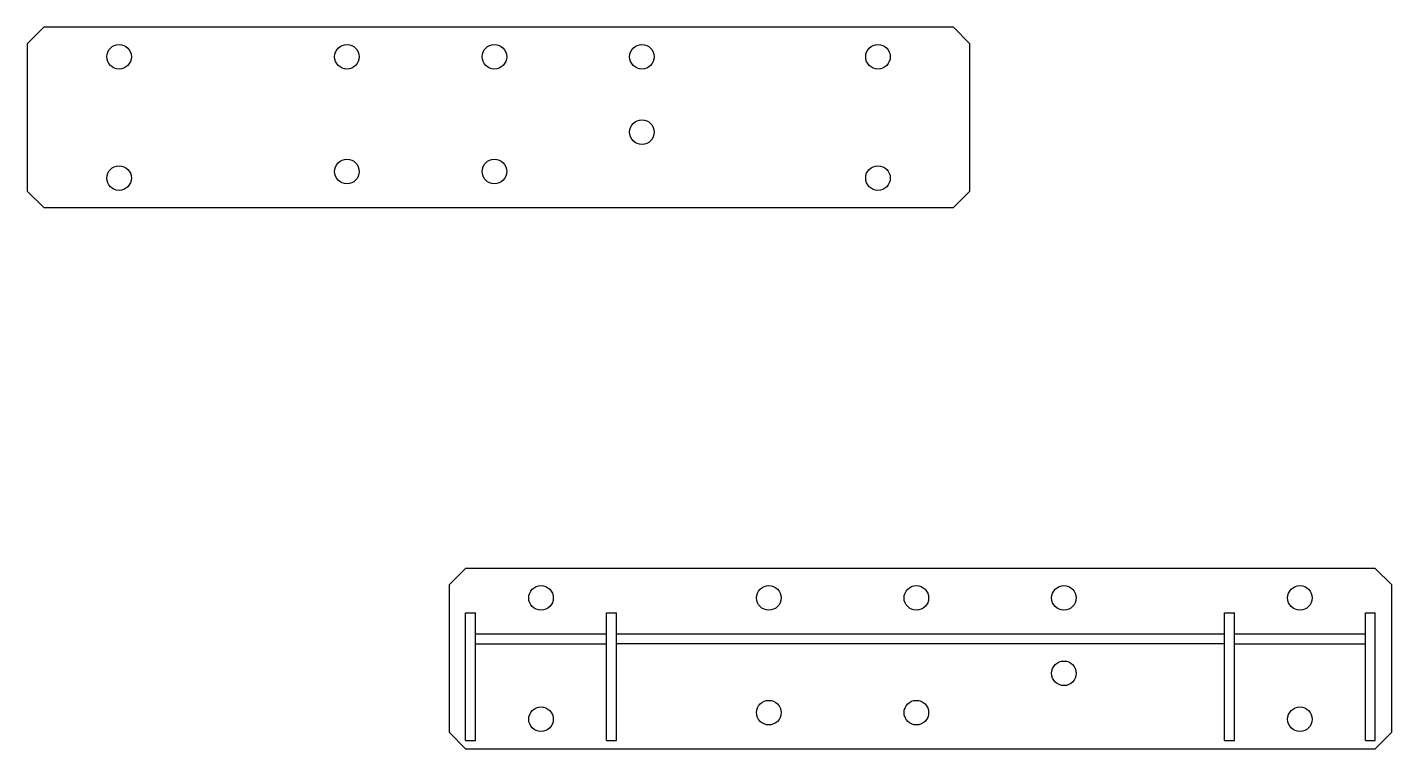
# Model space of a CAD drawing. Extents: x 0 to 1322, y -118 to 322.
# Drawn here: x 490 to 1322, y -118 to 322 of the extents above; entities that cross this region are included whole.
import ezdxf

# ---------------------------------------------------------------- set-up
doc = ezdxf.new("R2010")
doc.units = 0
doc.linetypes.add('SLD-CONTINUA', pattern=[0])
doc.layers.get('0').update_dxf_attribs({"linetype": 'CONTINUOUS'})
doc.layers.add('MARCADO', color=5, linetype='CONTINUOUS')

msp = doc.modelspace()

# ---------------------------------------------------------------- linework, layer by layer
at = {"color": 7, "linetype": 'SLD-CONTINUA'}
for p, q in [((500.07613782, 322.04325601), (490.07614735, 312.0432581)), ((1055.07614497, 322.04325601), (500.07613782, 322.04325601)), ((1065.07613543, 312.0432581), (1055.07614497, 322.04325601)), ((490.07614735, 312.0432581), (490.07614735, 222.04325452)), ((1065.07613543, 222.04325452), (1065.07613543, 312.0432581)), ((490.07614735, 222.04325452), (500.07613782, 212.04325661)), ((1055.07614497, 212.04325661), (1065.07613543, 222.04325452)), ((500.07613782, 212.04325661), (1055.07614497, 212.04325661)), ((757.49866591, -8.11711012), (747.49867545, -18.11710803)), ((843.49867628, -8.11711012), (757.49866591, -8.11711012)), ((1220.49866543, -8.11711012), (843.49867628, -8.11711012)), ((1312.49867306, -8.11711012), (1220.49866543, -8.11711012)), ((1322.49866353, -18.11710803), (1312.49867306, -8.11711012)), ((747.49867545, -18.11710803), (747.49867545, -108.11711161)), ((1322.49866353, -108.11711161), (1322.49866353, -18.11710803)), ((747.49867545, -108.11711161), (757.49866591, -118.11710952)), ((1312.49867306, -118.11710952), (1322.49866353, -108.11711161)), ((757.49866591, -118.11710952), (1312.49867306, -118.11710952))]:
    msp.add_line(p, q, dxfattribs=at)
for centre in [(546.07614139, 304.04325631), (685.07614139, 304.04325631), (775.07614139, 304.04325631), (865.07614139, 304.04325631), (1009.07614139, 304.04325631), (865.07614139, 258.04325631), (685.07614139, 234.04325631), (775.07614139, 234.04325631), (546.07614139, 230.04325631), (1009.07614139, 230.04325631), (803.49866949, -26.11710982), (942.49866949, -26.11710982), (1032.49866949, -26.11710982), (1122.49866949, -26.11710982), (1266.49866949, -26.11710982), (1122.49866949, -72.11710982), (942.49866949, -96.11710982), (1032.49866949, -96.11710982), (803.49866949, -100.11710982), (1266.49866949, -100.11710982)]:
    msp.add_circle(centre, 7.5, dxfattribs=at)
at = {"layer": 'MARCADO', "linetype": 'SLD-CONTINUA'}
for p, q in [((757.49866591, -113.11711056), (757.49866591, -35.11710895)), ((763.49867807, -113.11711056), (763.49867807, -35.11710895)), ((843.49867628, -113.11711056), (843.49867628, -35.11710895)), ((849.49867354, -113.11711056), (849.49867354, -35.11710895)), ((1220.49866543, -113.11711056), (1220.49866543, -35.11710895)), ((1226.49866269, -113.11711056), (1226.49866269, -35.11710895)), ((1306.4986609, -113.11711056), (1306.4986609, -35.11710895)), ((1312.49867306, -113.11711056), (1312.49867306, -35.11710895)), ((763.49867807, -48.11711015), (843.49867628, -48.11711015)), ((849.49867354, -48.11711015), (1220.49866543, -48.11711015)), ((1226.49866269, -48.11711015), (1306.4986609, -48.11711015)), ((763.49867807, -54.11711021), (843.49867628, -54.11711021)), ((1220.49866543, -54.11711021), (849.49867354, -54.11711021)), ((1226.49866269, -54.11711021), (1306.4986609, -54.11711021)), ((757.49866591, -113.11711056), (763.49867807, -113.11711056)), ((843.49867628, -113.11711056), (849.49867354, -113.11711056)), ((1220.49866543, -113.11711056), (1226.49866269, -113.11711056)), ((1306.4986609, -113.11711056), (1312.49867306, -113.11711056))]:
    msp.add_line(p, q, dxfattribs=at)
at = {"layer": 'MARCADO'}
for p, q in [((757.49866591, -35.11710895), (763.49867807, -35.11710895)), ((843.49867628, -35.11710895), (849.49867354, -35.11710895)), ((1220.49866543, -35.11710895), (1226.49866269, -35.11710895)), ((1306.4986609, -35.11710895), (1312.49867306, -35.11710895))]:
    msp.add_line(p, q, dxfattribs=at)

doc.saveas('drawing.dxf')
